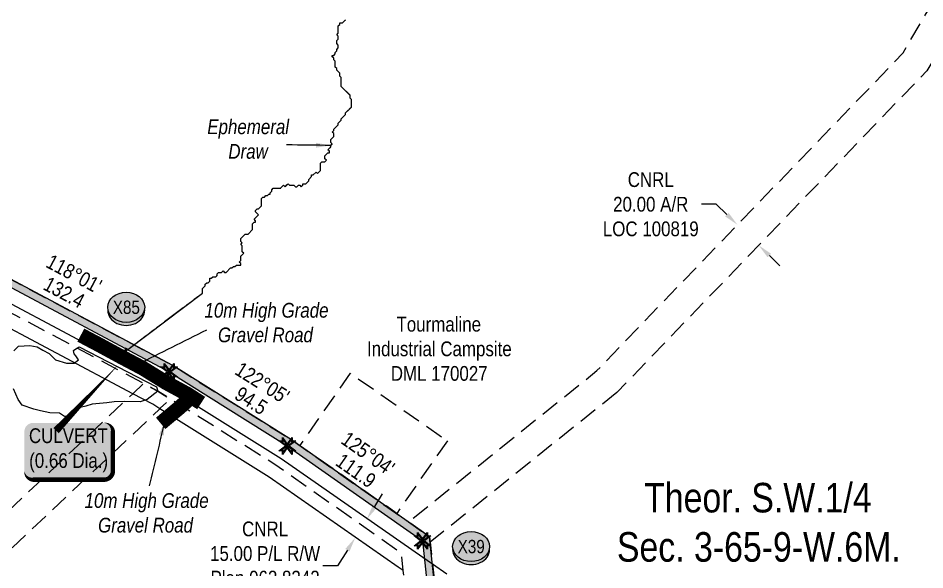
# Model space of a CAD drawing. Extents: x 350972 to 367082, y 6047220 to 6054831.
# Drawn here: x 352565 to 353179, y 6051863 to 6052237 of the extents above; entities that cross this region are included whole.
import ezdxf
from ezdxf.enums import TextEntityAlignment as Align

# ---------------------------------------------------------------- set-up
doc = ezdxf.new("R2010")
doc.units = 0
doc.header["$LTSCALE"] = 5
doc.header["$PDSIZE"] = 0.5
doc.linetypes.add('foc-ACCESSROAD', pattern=[3.75, 2.5, -1.25])
doc.linetypes.add('foc-TOPO-ephemeral', pattern=[6.25, 3.125, -0.625, 0.625, -0.625, 0.625, -0.625])
doc.layers.get('Defpoints').update_dxf_attribs({"color": 9})
for name, color, linetype, lineweight in [('AS-GENERAL', 48, 'Continuous', 18), ('C-AR-T', 13, 'Continuous', 9), ('C-RW-T', 13, 'Continuous', 9), ('F-WS-T', 190, 'Continuous', 9), ('T-TEXT', 48, 'Continuous', 18)]:
    doc.layers.add(name, color=color, linetype=linetype, lineweight=lineweight)
for name, color, linetype in [('AS-ROADS', 254, 'Continuous'), ('C-AR', 13, 'foc-ACCESSROAD'), ('C-RW', 13, 'Continuous'), ('C-SYMBOL', 7, 'Continuous'), ('F-AR', 190, 'foc-ACCESSROAD'), ('F-WS', 190, 'foc-ACCESSROAD'), ('L-BD1', 253, 'Continuous'), ('L-MON', 1, 'Continuous'), ('P-CROSSINGS', 250, 'Continuous'), ('P-PROPOSED', 10, 'Continuous'), ('P-PROPOSED-H', 21, 'Continuous'), ('T-DRAW', 143, 'foc-TOPO-ephemeral'), ('T-WATER-T', 170, 'Continuous'), ('WETLAND', 143, 'Continuous')]:
    doc.layers.add(name, color=color, linetype=linetype)
doc.styles.add('175L', font='ARIALN.TTF', dxfattribs={"height": 20})
doc.styles.add('80', font='ARIALN.TTF', dxfattribs={"height": 10})
doc.styles.add('80CG', font='ARIALN.TTF', dxfattribs={"height": 10})
doc.styles.add('80L', font='ARIALN.TTF', dxfattribs={"height": 10})
doc.styles.add('Crossing', font='ARIALN.TTF', dxfattribs={"height": 10})
doc.styles.add('foc-LtypeFont', font='ARIALN.TTF', dxfattribs={"height": 7.35})
doc.linetypes.add('foc-TOPO-flowdirection-NOLINE', pattern='A,0,[">",foc-LtypeFont,S=0.3,R=0,X=0,Y=-0.945],-20,[">",foc-LtypeFont,S=0.3,R=0,X=0,Y=-0.945],0', length=20)
doc.dimstyles.new('Compass 5 000', dxfattribs={"dimscale": 5, "dimtxt": 9, "dimasz": 2, "dimexe": 0.2, "dimexo": 0.0625, "dimgap": 0.5, "dimtad": 0, "dimtih": 1, "dimtoh": 1, "dimzin": 0, "dimdsep": 46, "dimtxsty": '80CG', "dimcen": 0.1, "dimse1": 1, "dimse2": 1, "dimclrd": 256, "dimclrt": 256, "dimaunit": 1, "dimadec": 4, "dimazin": 0, "dimtfac": 0.06, "dimtofl": 0, "dimtmove": 0, "dimatfit": 1, "dimfxl": 0.2, "dimtolj": 1, "dimtzin": 0, "dimlwd": -1, "dimarcsym": 0})

# ---------------------------------------------------------------- blocks, each defined once
blk = doc.blocks.new('*D477')
at = {"layer": 'C-RW-T', "transparency": 16777216}
for p, q in [((352806.26, 6051905.99), (352811.56, 6051914.46)), ((352787.69, 6051876.33), (352781.04, 6051865.7)), ((352781.04, 6051865.7), (352771.04, 6051865.7))]:
    blk.add_line(p, q, dxfattribs=at)
for points in [[(352804.85, 6051906.87), (352807.67, 6051905.1), (352800.95, 6051897.51)], [(352786.28, 6051877.21), (352789.11, 6051875.44), (352793, 6051884.8)]]:
    blk.add_solid(points, dxfattribs=at)
at = {"layer": 'Defpoints', "color": 0, "transparency": 16777216}
for p in [(352725.53, 6051944.72), (352717.58, 6051932.01), (352793, 6051884.8)]:
    blk.add_point(p, dxfattribs=at)
at = {"layer": 'C-RW-T', "transparency": 16777216, "insert": (352731.96, 6051865.7), "char_height": 10, "attachment_point": 5, "style": '80CG'}
blk.add_mtext('\\A1;CNRL\\P15.00 P/L R/W\\PPlan 062 8342\\PPLA 050990', dxfattribs=at)
blk = doc.blocks.new('*D478')
at = {"layer": 'C-AR-T', "transparency": 16777216}
for p, q in [((353037.47, 6052110.61), (353027.47, 6052110.61)), ((353044.67, 6052103.67), (353037.47, 6052110.61)), ((353073.46, 6052075.91), (353080.66, 6052068.97))]:
    blk.add_line(p, q, dxfattribs=at)
for points in [[(353045.82, 6052104.87), (353043.51, 6052102.47), (353051.87, 6052096.73)], [(353074.62, 6052077.11), (353072.3, 6052074.71), (353066.26, 6052082.85)]]:
    blk.add_solid(points, dxfattribs=at)
at = {"layer": 'Defpoints', "color": 0, "transparency": 16777216}
for p in [(353057.99, 6052103.08), (353051.87, 6052096.73), (353072.38, 6052089.2)]:
    blk.add_point(p, dxfattribs=at)
at = {"layer": 'C-AR-T', "transparency": 16777216, "insert": (352993.15, 6052110.61), "char_height": 10, "attachment_point": 5, "style": '80CG'}
blk.add_mtext('\\A1;CNRL\\P20.00 A/R\\PLOC 100819', dxfattribs=at)
blk = doc.blocks.new('*U525')
h = blk.add_hatch(color=254)
edge = h.paths.add_edge_path()
edge.add_line((-24, -20), (24, -20))
edge.add_arc((24, -14), 6, 270, 360)
edge.add_line((30, -14), (30, 12.5))
edge.add_arc((24, 12.5), 6, 0, 90)
edge.add_line((24, 18.5), (-24, 18.5))
edge.add_arc((-24, 12.5), 6, 90, 180)
edge.add_line((-30, 12.5), (-30, -14))
edge.add_arc((-24, -14), 6, 180, 270)
at = {"color": 160, "flags": 128}
blk.add_lwpolyline([(-24, -20, 3, 3, 0), (24, -20, 3, 3, 0.414214), (30, -14, 3, 3, 0), (30, 12.5, 3, 0, 0.414214), (24, 18.5, 0, 0, 0), (-24, 18.5, 0, 0, 0.414214), (-30, 12.5, 0, 0, 0), (-30, -14, 0, 3, 0.414214)], format="xyseb", close=True, dxfattribs=at)
at = {"color": 160, "style": '80'}
blk.add_attdef('ENTER_TEXT_001', (-26.85, -4.92), '', height=10, dxfattribs=at)
blk = doc.blocks.new('TEMP')
h = blk.add_hatch(color=255)
h.dxf.hatch_style = 1
h.paths.add_polyline_path([(0, 0.25), (-0.67, 1.15), (-0.67, 0.67), (-1.15, 0.67), (-0.25, 0), (-1.15, -0.67), (-0.67, -0.67), (-0.67, -1.15), (0, -0.25), (0.67, -1.15), (0.67, -0.67), (1.15, -0.67), (0.25, 0), (1.15, 0.67), (0.67, 0.67), (0.67, 1.15)])
h.paths.add_polyline_path([(0.57, 0.85), (0.57, 0.57), (0.85, 0.57), (0.08, 0), (0.85, -0.57), (0.57, -0.57), (0.57, -0.85), (0, -0.08), (-0.57, -0.85), (-0.57, -0.57), (-0.85, -0.57), (-0.08, 0), (-0.85, 0.57), (-0.57, 0.57), (-0.57, 0.85), (0, 0.08)], flags=16)
h = blk.add_hatch(color=1)
h.dxf.hatch_style = 1
h.paths.add_polyline_path([(0, 0.08), (-0.57, 0.85), (-0.57, 0.57), (-0.85, 0.57), (-0.08, 0), (-0.85, -0.57), (-0.57, -0.57), (-0.57, -0.85), (0, -0.08), (0.57, -0.85), (0.57, -0.57), (0.85, -0.57), (0.08, 0), (0.85, 0.57), (0.57, 0.57), (0.57, 0.85)])
at = {"color": 1}
for p, q in [((-0.08, 0), (0.08, 0)), ((0, 0.08), (0, -0.08))]:
    blk.add_line(p, q, dxfattribs=at)
at = {"color": 255, "flags": 128}
blk.add_lwpolyline([(-0.25, 0), (-1.15, 0.67), (-0.67, 0.67), (-0.67, 1.15), (0, 0.25), (0.67, 1.15), (0.67, 0.67), (1.15, 0.67), (0.25, 0), (1.15, -0.67), (0.67, -0.67), (0.67, -1.15), (0, -0.25), (-0.67, -1.15), (-0.67, -0.67), (-1.15, -0.67)], close=True, dxfattribs=at)
at = {"color": 1, "flags": 128}
blk.add_lwpolyline([(-0.08, 0), (-0.85, 0.57), (-0.57, 0.57), (-0.57, 0.85), (0, 0.08), (0.57, 0.85), (0.57, 0.57), (0.85, 0.57), (0.08, 0), (0.85, -0.57), (0.57, -0.57), (0.57, -0.85), (0, -0.08), (-0.57, -0.85), (-0.57, -0.57), (-0.85, -0.57)], close=True, dxfattribs=at)
blk = doc.blocks.new('xing2')
h = blk.add_hatch(color=50)
h.dxf.hatch_style = 1
edge = h.paths.add_edge_path()
edge.add_ellipse((0, 0), major_axis=(-12.5, 0), ratio=0.816297, start_angle=0, end_angle=360)
h = blk.add_hatch(color=250)
h.dxf.hatch_style = 1
edge = h.paths.add_edge_path()
edge.add_ellipse((0, -2.05), major_axis=(-12.5, 0), ratio=0.816297, start_angle=0, end_angle=180)
edge.add_line((12.5, -2.05), (12.5, 0))
edge.add_ellipse((0, 0), major_axis=(-12.5, 0), ratio=0.816297, start_angle=0, end_angle=180, ccw=False)
edge.add_line((-12.5, 0), (-12.5, -2.05))
at = {"color": 250}
blk.add_ellipse((0, 0), major_axis=(-12.5, 0), ratio=0.816297, dxfattribs=at)
blk.add_ellipse((0, -2.05), major_axis=(-12.5, 0), ratio=0.816297, start_param=0, end_param=3.141593, dxfattribs=at)
at = {"color": 250, "style": 'Crossing'}
blk.add_attdef('CROSSING', text='', height=9, dxfattribs=at).set_placement((0.09, 0.02), align=Align.MIDDLE_CENTER)
at = {"color": 250, "style": 'Crossing', "flags": 1}
for tag, p in [('OWNER', (0.09, -12.49)), ('DESCRIPTION', (0.09, -25.77)), ('LOCATION', (0.09, -39.3)), ('DWG_REF', (0.09, -52.84))]:
    blk.add_attdef(tag, text='', height=9, dxfattribs=at).set_placement(p, align=Align.MIDDLE_CENTER)

msp = doc.modelspace()

# ---------------------------------------------------------------- hatches: boundary and pattern name
at = {"layer": 'P-PROPOSED-H'}
h = msp.add_hatch(color=256, dxfattribs=at)
h.dxf.hatch_style = 1
h.paths.add_polyline_path([(352865.575, 6051530.911), (352846.394, 6051712.416), (352861.427, 6051714.005), (352843.305, 6051885.488), (352749.784, 6051951.143), (352669.459, 6052001.497), (352552.598, 6052063.678), (352495.546, 6052100.649), (351984.16, 6052449.542), (351943.753, 6052482.183), (351920.41, 6052506.628), (351900.788, 6052540.765), (351887.31, 6052596.658), (351866.362, 6052754.753), (351841.297, 6053030.286), (351836.502, 6053086.973), (351812.269, 6053373.495), (351811.604, 6053421.626), (351818.326, 6053445.789), (351845.408, 6053478.257), (351917.664, 6053536.827), (351963.795, 6053562.799), (352030.64, 6053582.012), (352233.88, 6053615.997), (352284.382, 6053628.44), (352316.995, 6053648.48), (352343.381, 6053683.636), (352380.535, 6053746.97), (352424.276, 6053850.534), (352440.444, 6053911.368), (352455.506, 6053940.561), (352486.241, 6053969.986), (352584.846, 6054036.5), (352618.847, 6054037.998), (352706.795, 6054036.916), (352765.268, 6054022.323), (352786.917, 6054015.501), (352892.779, 6053964.522), (352950.904, 6053973.692), (352984.053, 6053985.967), (353012.827, 6054005.999), (353074.58, 6054058.894), (353102.498, 6054075.857), (353130.347, 6054088.052), (353169.457, 6054099.208), (353238.923, 6054110.427), (353272.3, 6054116.771), (353308.027, 6054125.895), (353341.917, 6054138.534), (353407.27, 6054166.808), (353489.563, 6054210.777), (353491.95, 6054212.052), (353518.235, 6054236.279), (353538.99, 6054256.162), (353555.049, 6054280.164), (353567.593, 6054304.032), (353580.381, 6054332.094), (353584.726, 6054362.345), (353595.582, 6054355.062), (353609.258, 6054376.171), (353694.409, 6054318.818), (353701.269, 6054339.967), (353737.551, 6054451.836), (353749.195, 6054455.339), (353703.033, 6054313.009), (353778.459, 6054262.209), (353856.595, 6054213.564), (354059.935, 6054093.899), (354127.416, 6054059.318), (354214.861, 6054014.504), (354293.753, 6053979.396), (354364.884, 6053951.226), (354377.639, 6053941.748), (354397.44, 6053934.081), (354416.56, 6053930.727), (354437.495, 6053922.422), (354523.749, 6053887.87), (354547.288, 6053878.725), (354565.85, 6053871.317), (354761.584, 6053792.179), (354863.274, 6053751.116), (354911.428, 6053735.204), (355270.187, 6053616.656), (355301.51, 6053597.572), (355390.953, 6053521.054), (355700.011, 6053300.303), (355764.104, 6053254.524), (355836.008, 6053206.849), (355887.48, 6053175.541), (355917.363, 6053159.874), (355934.486, 6053149.16), (355951.776, 6053139.498), (355970.139, 6053132.206), (356040.807, 6053095.158), (356256.471, 6052982.105), (356289.137, 6052960.844), (356298.009, 6052950.677), (356312.927, 6052936.875), (356331.509, 6052922.784), (356340.887, 6052913.865), (356505.942, 6052750.213), (356746.616, 6052511.581), (356777.83, 6052480.634), (356819.159, 6052535.756), (356823.291, 6052524.595), (356784.503, 6052472.862), (356815.902, 6052438.264), (356954.635, 6052262.661), (357190.511, 6051931.342), (357280.051, 6051815.083), (357309.205, 6051780.128), (357410.558, 6051660.056), (357463.345, 6051611.058), (357547.956, 6051632.469), (357676.315, 6051708.007), (357816.133, 6051804.657), (357737.38, 6051918.584), (357733.267, 6051915.741), (357809.178, 6051805.927), (357673.622, 6051712.223), (357546.037, 6051637.14), (357464.753, 6051616.572), (357414.182, 6051663.513), (357313.035, 6051783.342), (357283.952, 6051818.21), (357194.529, 6051934.318), (356958.635, 6052265.662), (356819.718, 6052441.497), (356790.979, 6052473.166), (356828.925, 6052523.776), (356820.663, 6052546.095), (356777.274, 6052488.226), (356750.136, 6052515.131), (356509.462, 6052753.763), (356344.37, 6052917.452), (356334.752, 6052926.599), (356316.143, 6052940.711), (356301.6, 6052954.166), (356292.447, 6052964.655), (356259.001, 6052986.423), (356043.128, 6053099.586), (355972.228, 6053136.755), (355953.928, 6053144.023), (355937.033, 6053153.464), (355919.853, 6053164.213), (355889.942, 6053179.894), (355838.69, 6053211.069), (355766.939, 6053258.643), (355702.917, 6053304.371), (355394.037, 6053524.995), (355304.455, 6053601.633), (355272.299, 6053621.223), (354912.996, 6053739.951), (354864.996, 6053755.812), (354763.458, 6053796.814), (354567.714, 6053875.956), (354549.12, 6053883.377), (354525.584, 6053892.521), (354439.346, 6053927.066), (354417.928, 6053935.563), (354398.787, 6053938.92), (354380.077, 6053946.165), (354367.337, 6053955.632), (354295.69, 6053984.005), (354217.019, 6054019.016), (354129.696, 6054063.767), (354062.345, 6054098.281), (353859.185, 6054217.841), (353781.177, 6054266.406), (353708.95, 6054315.051), (353756.895, 6054462.877), (353733.604, 6054455.868), (353696.513, 6054341.51), (353691.7, 6054326.67), (353607.829, 6054383.161), (353594.148, 6054362.044), (353580.908, 6054370.927), (353575.535, 6054333.514), (353563.102, 6054306.233), (353550.746, 6054282.724), (353535.138, 6054259.395), (353514.811, 6054239.922), (353489.031, 6054216.161), (353487.207, 6054215.187), (353405.096, 6054171.314), (353340.05, 6054143.173), (353306.531, 6054130.672), (353271.214, 6054121.653), (353238.058, 6054115.351), (353168.369, 6054104.097), (353128.65, 6054092.767), (353100.187, 6054080.302), (353071.637, 6054062.955), (353009.765, 6054009.959), (352981.72, 6053990.434), (352949.634, 6053978.553), (352893.542, 6053969.703), (352788.762, 6054020.161), (352766.626, 6054027.137), (352707.44, 6054041.908), (352618.768, 6054042.999), (352583.219, 6054041.433), (352483.092, 6053973.892), (352451.446, 6053943.595), (352435.752, 6053913.178), (352419.534, 6053852.157), (352376.057, 6053749.217), (352339.212, 6053686.41), (352313.568, 6053652.242), (352282.429, 6053633.107), (352232.868, 6053620.896), (352029.534, 6053586.896), (351961.852, 6053567.443), (351914.844, 6053540.977), (351841.881, 6053481.833), (351813.798, 6053448.165), (351806.595, 6053422.275), (351807.273, 6053373.249), (351831.52, 6053086.552), (351836.317, 6053029.849), (351861.393, 6052754.198), (351882.388, 6052595.741), (351896.096, 6052538.895), (351916.377, 6052503.612), (351940.36, 6052478.497), (351981.176, 6052445.526), (352492.777, 6052096.486), (352550.06, 6052059.366), (352666.954, 6051997.167), (352747.018, 6051946.977), (352838.572, 6051882.702), (352855.93, 6051718.452), (352840.897, 6051716.862), (352860.678, 6051529.682), (352882.7, 6051475.582), (352908.263, 6051442.648), (352914.755, 6051442.438), (352887.071, 6051478.104)])

# ---------------------------------------------------------------- linework, layer by layer
at = {"layer": 'AS-GENERAL', "const_width": 2, "flags": 128}
msp.add_lwpolyline([(352633.029, 6052002.765), (352638.435, 6052013.25)], dxfattribs=at)
at = {"layer": 'AS-ROADS', "const_width": 9.999, "flags": 128}
for points in [[(352607.184, 6052022.034), (352619.714, 6052015.405), (352634.634, 6052007.296), (352649.166, 6051999.611), (352665.207, 6051989.701), (352679.461, 6051981.969), (352688.698, 6051976.027), (352688.698, 6051976.027)], [(352661.267, 6051962.268), (352673.95, 6051972.909), (352682.372, 6051980.451)]]:
    msp.add_lwpolyline(points, dxfattribs=at)
at = {"layer": 'C-AR', "flags": 128}
msp.add_lwpolyline([(352926.611, 6051442.038), (352908.263, 6051442.648), (352882.7, 6051475.582), (352860.678, 6051529.682), (352859.542, 6051540.476), (352854.013, 6051592.782), (352852.436, 6051607.699), (352846.935, 6051659.737), (352840.279, 6051722.696), (352830.034, 6051819.67), (352825.505, 6051862.502), (352824.26, 6051874.278), (352738.654, 6051934.377), (352667.753, 6051978.824), (352659.379, 6051984.073), (352649.657, 6051989.246), (352542.384, 6052046.325), (352484.405, 6052083.897), (352438.665, 6052115.103), (352409.139, 6052135.247), (352211.599, 6052270.012), (351972.151, 6052433.382), (351966.511, 6052437.938), (351930.101, 6052467.35), (351905.534, 6052493.076), (351904.181, 6052494.493), (351889.17, 6052520.608), (351881.924, 6052533.215), (351867.514, 6052592.971), (351846.375, 6052752.522), (351821.266, 6053028.529), (351816.267, 6053087.631), (351792.173, 6053372.507), (351791.458, 6053424.233), (351800.113, 6053455.347), (351831.222, 6053492.642), (351906.322, 6053553.517), (351955.981, 6053581.475), (352026.19, 6053601.656), (352229.811, 6053635.703), (352276.526, 6053647.213), (352303.21, 6053663.61), (352326.615, 6053694.793), (352362.525, 6053756.007), (352405.204, 6053857.059), (352409.494, 6053873.199), (352421.573, 6053918.645), (352439.175, 6053952.765), (352469.247, 6053981.554), (352473.575, 6053985.697), (352500.148, 6054003.622), (352546.376, 6054034.807), (352584.846, 6054036.5), (352499.34, 6053978.822), (352486.241, 6053969.986), (352468.312, 6053952.821), (352455.506, 6053940.561), (352440.444, 6053911.368), (352430.123, 6053872.531), (352424.276, 6053850.534), (352380.535, 6053746.97), (352343.381, 6053683.636), (352316.995, 6053648.48), (352284.382, 6053628.44), (352233.88, 6053615.997), (352030.64, 6053582.012), (351963.795, 6053562.799), (351917.664, 6053536.827), (351845.408, 6053478.257), (351818.326, 6053445.789), (351811.604, 6053421.626), (351812.269, 6053373.495), (351836.502, 6053086.973), (351841.297, 6053030.286), (351866.362, 6052754.753), (351887.31, 6052596.658), (351900.788, 6052540.765), (351920.403, 6052506.621), (351943.753, 6052482.168), (351983.487, 6052449.998), (352249.068, 6052268.8), (352409.914, 6052159.068), (352439.44, 6052138.924), (352495.545, 6052100.647), (352552.597, 6052063.677), (352669.458, 6052001.494), (352749.784, 6051951.143), (352829.042, 6051895.501), (352843.305, 6051885.488), (352843.702, 6051881.731), (352845.386, 6051867.024), (352861.427, 6051714.005), (352871.947, 6051614.732), (352872.462, 6051609.832), (352874.03, 6051594.943), (352875.087, 6051584.904), (352880.363, 6051534.8), (352900.458, 6051485.509), (352934.401, 6051441.786), (352926.611, 6051442.038)], close=True, dxfattribs=at)
for points in [[(352970.126, 6051983.126), (352843.702, 6051881.731), (352843.305, 6051885.488), (352829.042, 6051895.501), (352956.69, 6051997.996), (353164.073, 6052213.122), (353179.069, 6052238.656), (353236.733, 6052336.846)], [(353259.488, 6052336.108), (353238.712, 6052300.732), (353201.824, 6052237.92), (353180.114, 6052200.953), (352970.126, 6051983.126)]]:
    msp.add_lwpolyline(points, dxfattribs=at)
at = {"layer": 'C-RW', "flags": 128}
for points in [[(352546.327, 6052050.375), (352663.341, 6051988.191), (352742.946, 6051938.368), (352844.048, 6051867.971), (352845.386, 6051867.024), (352854.943, 6051860.254)], [(352825.505, 6051862.502), (352822.087, 6051864.887), (352734.688, 6051925.849), (352660.687, 6051972.165), (352655.845, 6051975.196), (352642.355, 6051982.365), (352538.73, 6052037.434)]]:
    msp.add_lwpolyline(points, dxfattribs=at)
at = {"layer": 'F-AR', "flags": 128}
msp.add_lwpolyline([(352396.356, 6051742.539), (352337.019, 6051742.607), (352337.055, 6051762.601), (352397.007, 6051762.533), (352409.07, 6051762.519), (352427.761, 6051780.133), (352642.355, 6051982.365), (352642.745, 6051982.731), (352649.657, 6051989.246), (352659.379, 6051984.073), (352667.753, 6051978.824), (352660.985, 6051972.446), (352660.687, 6051972.165), (352426.839, 6051751.791), (352416.997, 6051742.516), (352396.356, 6051742.539)], close=True, dxfattribs=at)
at = {"layer": 'F-WS', "flags": 128}
msp.add_lwpolyline([(352855.398, 6051950.497), (352821.115, 6051901.28), (352755.571, 6051947.093), (352789.78, 6051996.204), (352855.398, 6051950.497)], close=True, dxfattribs=at)
at = {"layer": 'P-PROPOSED', "flags": 128}
msp.add_lwpolyline([(352550.06, 6052059.366), (352666.954, 6051997.167), (352747.018, 6051946.977), (352838.572, 6051882.702), (352855.93, 6051718.452), (352840.897, 6051716.862), (352860.678, 6051529.682), (352882.7, 6051475.582), (352908.263, 6051442.648), (352914.755, 6051442.438), (352887.071, 6051478.104), (352865.575, 6051530.911), (352865.575, 6051530.911), (352846.394, 6051712.416), (352861.427, 6051714.005), (352843.305, 6051885.488), (352749.784, 6051951.143), (352669.459, 6052001.497), (352552.598, 6052063.678)], dxfattribs=at)
at = {"layer": 'T-DRAW', "flags": 128}
msp.add_lwpolyline([(352639.015, 6052012.371), (352689.5, 6052050.5), (352689.5, 6052053.5), (352691.5, 6052055.5), (352691.5, 6052056.5), (352692.5, 6052057.5), (352693.5, 6052057.5), (352694.5, 6052058.5), (352694.5, 6052060.5), (352695.5, 6052060.5), (352696.5, 6052061.5), (352698.5, 6052061.5), (352699.5, 6052062.5), (352699.5, 6052063.5), (352700.5, 6052064.5), (352702.5, 6052064.5), (352703.5, 6052065.5), (352704.5, 6052064.5), (352705.5, 6052064.5), (352708.5, 6052067.5), (352709.5, 6052067.5), (352710.5, 6052068.5), (352711.5, 6052068.5), (352712.5, 6052069.5), (352715.5, 6052069.5), (352715.5, 6052070.5), (352714.5, 6052071.5), (352715.5, 6052072.5), (352715.5, 6052075.5), (352717.5, 6052077.5), (352716.5, 6052078.5), (352716.5, 6052082.5), (352715.5, 6052083.5), (352716.5, 6052084.5), (352715.5, 6052085.5), (352715.5, 6052087.5), (352718.5, 6052090.5), (352720.5, 6052090.5), (352723.5, 6052093.5), (352723.5, 6052097.5), (352724.5, 6052098.5), (352725.5, 6052098.5), (352725.5, 6052099.5), (352724.5, 6052100.5), (352727.5, 6052103.5), (352725.5, 6052105.5), (352725.5, 6052106.5), (352726.5, 6052107.5), (352727.5, 6052107.5), (352729.5, 6052109.5), (352729.5, 6052114.5), (352730.5, 6052115.5), (352731.5, 6052115.5), (352732.5, 6052116.5), (352733.5, 6052116.5), (352734.5, 6052117.5), (352735.5, 6052117.5), (352735.5, 6052118.5), (352736.5, 6052119.5), (352736.5, 6052120.5), (352737.5, 6052121.5), (352742.5, 6052121.5), (352744.5, 6052123.5), (352745.5, 6052122.5), (352747.5, 6052124.5), (352748.5, 6052123.5), (352751.5, 6052123.5), (352752.5, 6052122.5), (352753.5, 6052122.5), (352754.5, 6052123.5), (352755.5, 6052123.5), (352756.5, 6052122.5), (352757.5, 6052123.5), (352757.5, 6052124.5), (352759.5, 6052124.5), (352761.5, 6052126.5), (352761.5, 6052127.5), (352763.5, 6052129.5), (352763.5, 6052130.5), (352764.5, 6052130.5), (352766.5, 6052132.5), (352767.5, 6052131.5), (352769.5, 6052133.5), (352769.5, 6052138.5), (352770.5, 6052139.5), (352772.5, 6052139.5), (352773.5, 6052140.5), (352772.5, 6052141.5), (352772.5, 6052143.5), (352774.5, 6052145.5), (352775.5, 6052145.5), (352775.5, 6052146.5), (352774.5, 6052147.5), (352776.5, 6052149.5), (352776.5, 6052150.5), (352777.5, 6052151.5), (352776.5, 6052152.5), (352776.5, 6052154.5), (352778.5, 6052156.5), (352778.5, 6052158.5), (352777.5, 6052159.5), (352778.5, 6052160.5), (352778.5, 6052161.5), (352781.5, 6052164.5), (352781.5, 6052165.5), (352783.5, 6052167.5), (352783.5, 6052168.5), (352786.5, 6052171.5), (352786.5, 6052172.5), (352790.5, 6052176.5), (352790.5, 6052181.5), (352789.5, 6052182.5), (352789.5, 6052184.5), (352783.5, 6052190.5), (352783.5, 6052196.5), (352782.5, 6052197.5), (352782.5, 6052199.5), (352780.5, 6052201.5), (352780.5, 6052202.5), (352779.5, 6052203.5), (352779.5, 6052207.5), (352778.5, 6052208.5), (352778.5, 6052209.5), (352777.5, 6052210.5), (352777.5, 6052211.5), (352778.5, 6052211.5), (352779.5, 6052212.5), (352779.5, 6052213.5), (352780.5, 6052214.5), (352780.5, 6052215.5), (352781.5, 6052216.5), (352781.5, 6052218.5), (352780.5, 6052219.5), (352780.5, 6052221.5), (352781.5, 6052222.5), (352781.5, 6052224.5), (352780.5, 6052225.5), (352781.5, 6052226.5), (352781.5, 6052231.5), (352782.5, 6052232.5), (352782.5, 6052233.5), (352784.5, 6052233.5), (352786.5, 6052235.5)], dxfattribs=at)
at = {"layer": 'T-DRAW', "linetype": 'foc-TOPO-flowdirection-NOLINE', "flags": 128}
msp.add_lwpolyline([(352639.015, 6052012.371), (352689.5, 6052050.5), (352689.5, 6052053.5), (352691.5, 6052055.5), (352691.5, 6052056.5), (352692.5, 6052057.5), (352693.5, 6052057.5), (352694.5, 6052058.5), (352694.5, 6052060.5), (352695.5, 6052060.5), (352696.5, 6052061.5), (352698.5, 6052061.5), (352699.5, 6052062.5), (352699.5, 6052063.5), (352700.5, 6052064.5), (352702.5, 6052064.5), (352703.5, 6052065.5), (352704.5, 6052064.5), (352705.5, 6052064.5), (352708.5, 6052067.5), (352709.5, 6052067.5), (352710.5, 6052068.5), (352711.5, 6052068.5), (352712.5, 6052069.5), (352715.5, 6052069.5), (352715.5, 6052070.5), (352714.5, 6052071.5), (352715.5, 6052072.5), (352715.5, 6052075.5), (352717.5, 6052077.5), (352716.5, 6052078.5), (352716.5, 6052082.5), (352715.5, 6052083.5), (352716.5, 6052084.5), (352715.5, 6052085.5), (352715.5, 6052087.5), (352718.5, 6052090.5), (352720.5, 6052090.5), (352723.5, 6052093.5), (352723.5, 6052097.5), (352724.5, 6052098.5), (352725.5, 6052098.5), (352725.5, 6052099.5), (352724.5, 6052100.5), (352727.5, 6052103.5), (352725.5, 6052105.5), (352725.5, 6052106.5), (352726.5, 6052107.5), (352727.5, 6052107.5), (352729.5, 6052109.5), (352729.5, 6052114.5), (352730.5, 6052115.5), (352731.5, 6052115.5), (352732.5, 6052116.5), (352733.5, 6052116.5), (352734.5, 6052117.5), (352735.5, 6052117.5), (352735.5, 6052118.5), (352736.5, 6052119.5), (352736.5, 6052120.5), (352737.5, 6052121.5), (352742.5, 6052121.5), (352744.5, 6052123.5), (352745.5, 6052122.5), (352747.5, 6052124.5), (352748.5, 6052123.5), (352751.5, 6052123.5), (352752.5, 6052122.5), (352753.5, 6052122.5), (352754.5, 6052123.5), (352755.5, 6052123.5), (352756.5, 6052122.5), (352757.5, 6052123.5), (352757.5, 6052124.5), (352759.5, 6052124.5), (352761.5, 6052126.5), (352761.5, 6052127.5), (352763.5, 6052129.5), (352763.5, 6052130.5), (352764.5, 6052130.5), (352766.5, 6052132.5), (352767.5, 6052131.5), (352769.5, 6052133.5), (352769.5, 6052138.5), (352770.5, 6052139.5), (352772.5, 6052139.5), (352773.5, 6052140.5), (352772.5, 6052141.5), (352772.5, 6052143.5), (352774.5, 6052145.5), (352775.5, 6052145.5), (352775.5, 6052146.5), (352774.5, 6052147.5), (352776.5, 6052149.5), (352776.5, 6052150.5), (352777.5, 6052151.5), (352776.5, 6052152.5), (352776.5, 6052154.5), (352778.5, 6052156.5), (352778.5, 6052158.5), (352777.5, 6052159.5), (352778.5, 6052160.5), (352778.5, 6052161.5), (352781.5, 6052164.5), (352781.5, 6052165.5), (352783.5, 6052167.5), (352783.5, 6052168.5), (352786.5, 6052171.5), (352786.5, 6052172.5), (352790.5, 6052176.5), (352790.5, 6052181.5), (352789.5, 6052182.5), (352789.5, 6052184.5), (352783.5, 6052190.5), (352783.5, 6052196.5), (352782.5, 6052197.5), (352782.5, 6052199.5), (352780.5, 6052201.5), (352780.5, 6052202.5), (352779.5, 6052203.5), (352779.5, 6052207.5), (352778.5, 6052208.5), (352778.5, 6052209.5), (352777.5, 6052210.5), (352777.5, 6052211.5), (352778.5, 6052211.5), (352779.5, 6052212.5), (352779.5, 6052213.5), (352780.5, 6052214.5), (352780.5, 6052215.5), (352781.5, 6052216.5), (352781.5, 6052218.5), (352780.5, 6052219.5), (352780.5, 6052221.5), (352781.5, 6052222.5), (352781.5, 6052224.5), (352780.5, 6052225.5), (352781.5, 6052226.5), (352781.5, 6052231.5), (352782.5, 6052232.5), (352782.5, 6052233.5), (352784.5, 6052233.5), (352786.5, 6052235.5)], dxfattribs=at)
at = {"layer": 'T-TEXT', "color": 160, "flags": 128}
msp.add_lwpolyline([(352633.212, 6052002.612, 0, 4.999, 0), (352590.46, 6051957.322, 0, 0, 0)], format="xyseb", dxfattribs=at)
at = {"layer": 'WETLAND'}
msp.add_lwpolyline([(352561.919, 6052011.309), (352564.899, 6052014.463), (352572.556, 6052015.065), (352577.574, 6052014.057), (352581.473, 6052011.866), (352585.756, 6052009.686), (352590.105, 6052005.205), (352597.456, 6052003.112), (352597.456, 6052003.112), (352602.734, 6052002.957), (352605.633, 6052005.401), (352603.761, 6052007.907), (352602.71, 6052009.314), (352602.158, 6052011.582), (352604.49, 6052013.126), (352604.63, 6052013.204), (352606.074, 6052014.008), (352658.448, 6051986.947), (352659.379, 6051984.073), (352652.017, 6051978.511), (352647.32, 6051976.904), (352636.573, 6051976.981), (352629.672, 6051976.785), (352624.698, 6051976.259), (352614.751, 6051975.208), (352610.566, 6051973.938), (352602.963, 6051972.211), (352603.018, 6051969.502), (352600.829, 6051967.462), (352596.182, 6051967.005), (352592.666, 6051969.207), (352586.137, 6051969.405), (352579.958, 6051970.763), (352575.324, 6051971.783), (352567.569, 6051974.631), (352564.775, 6051978.389), (352561.501, 6051985.587)], dxfattribs=at)

# ---------------------------------------------------------------- block references
ref = msp.add_blockref('*U525', (352598.931, 6051944.116), dxfattribs=dict(xscale=0.99986273, yscale=0.99986273, zscale=0.99986273))
ref.add_attrib('ENTER_TEXT_001', 'CULVERT', (352572.041, 6051948.916), dxfattribs={"color": 160, "height": 9.9986, "style": '80'})
ref.add_attrib('ENTER_TEXT_002', '(0.66 Dia.)', (352572.198, 6051932.081), dxfattribs={"color": 160, "height": 9.99863, "style": '80'})
at = {"layer": 'L-MON', "xscale": 4.999313650000008, "yscale": 4.999313650000008, "zscale": 4.999313650000008}
for p in [(352666.954, 6051997.167), (352747.018, 6051946.977), (352838.572, 6051882.702)]:
    msp.add_blockref('TEMP', p, dxfattribs=at)
at = {"layer": 'P-CROSSINGS', "xscale": 0.99986273, "yscale": 0.99986273, "zscale": 0.99986273}
for p, values in [((352637.921, 6052040.865), {'CROSSING': 'X85'}), ((352871.476, 6051878.827), {'CROSSING': 'X39'})]:
    msp.add_blockref('xing2', p, dxfattribs=at).add_auto_attribs(values)

# ---------------------------------------------------------------- texts
at = {"layer": 'C-SYMBOL', "color": 3, "insert": (352969.62, 6051921.94), "char_height": 20, "width": 190.50014, "attachment_point": 1, "style": '175L'}
msp.add_mtext('\\pi19.05634;Theor. S.W.1/4\\P\\pi0.61842;Sec. 3-65-9-W.6M.', dxfattribs=at)
at = {"layer": 'F-WS-T', "insert": (352793.053, 6052034.424), "char_height": 10, "attachment_point": 1, "style": '80L'}
msp.add_mtext_dynamic_manual_height_columns('\\pi27.8859;Tourmaline\\P\\pi7.90977;Industrial Campsite\\P\\pi24.04893;DML 170027', width=112.28612, gutter_width=50, heights=[0], dxfattribs=at)
at = {"layer": 'L-BD1', "style": '80L'}
for s, rotation, p in [("118%%d01'", 331.9828, (352602.625, 6052063.57)), ('132.4', 331.9828, (352595.932, 6052050.992)), ("122°05'", 327.9173, (352730.144, 6051989.725)), ('94.5', 327.9173, (352722.576, 6051977.653)), ("125°04'", 324.9296, (352801.721, 6051941.91)), ('111.9', 324.9296, (352793.535, 6051930.248))]:
    msp.add_text(s, height=9.9986, rotation=rotation, dxfattribs=at).set_placement(p, align=Align.MIDDLE)
at = {"layer": 'T-TEXT', "char_height": 9.99863, "attachment_point": 1, "style": '80L'}
for insert in [(352689.377, 6052043.861), (352608.175, 6051915.002)]:
    msp.add_mtext_dynamic_manual_height_columns('\\pi1.54078;{\\fArial Narrow|b0|i1|c0|p34;10m High Grade\\P\\pi10.69369;Gravel Road}', width=85.13715, gutter_width=50, heights=[0], dxfattribs=dict(at, insert=insert))
at = {"layer": 'T-WATER-T', "insert": (352692.494, 6052168.144), "char_height": 10.00052, "attachment_point": 1, "style": '80L'}
msp.add_mtext_dynamic_manual_height_columns('\\pi0.32482;{\\fArial Narrow|b0|i1|c0|p34;Ephemeral \\P\\pi14.59227;Draw}', width=55.97995, gutter_width=50, heights=[0], dxfattribs=at)

# ---------------------------------------------------------------- dimensions: what is measured, and where the dimension line sits
at = {"layer": 'C-AR-T'}
dim = msp.add_aligned_dim(p1=(353072.384, 6052089.201), p2=(353057.989, 6052103.078), distance=8.823, text='CNRL\\P20.00 A/R\\PLOC 100819', dimstyle='Compass 5 000', dxfattribs=at)
dim.commit()
dim.dimension.update_dxf_attribs({"geometry": '*D478', "text_midpoint": (352993.153, 6052110.607)})
at = {"layer": 'C-RW-T'}
dim = msp.add_linear_dim(base=(352793, 6051884.802), p1=(352725.532, 6051944.716), p2=(352717.578, 6051932.007), angle=237.958414, text='CNRL\\P15.00 P/L R/W\\PPlan 062 8342\\PPLA 050990', dimstyle='Compass 5 000', dxfattribs=at)
dim.commit()
dim.dimension.update_dxf_attribs({"geometry": '*D477', "text_midpoint": (352731.958, 6051865.7), "dimtype": 161})

# ---------------------------------------------------------------- leaders
at = {"layer": 'T-TEXT', "path_type": 1}
msp.add_leader([(352645.641, 6052002.128), (352692.444, 6052025.688)], dimstyle='Compass 5 000', override={"dimgap": 0.5, "dimtad": 0}, dxfattribs=at)
msp.add_leader([(352664.088, 6051964.071), (352653.54, 6051919.963)], dimstyle='Compass 5 000', dxfattribs=at)
at = {"layer": 'T-WATER-T', "path_type": 1}
msp.add_leader([(352776.5, 6052150.5), (352746.534, 6052150.872)], dimstyle='Compass 5 000', override={"dimgap": 0.5, "dimtad": 0}, dxfattribs=at)

doc.saveas('drawing.dxf')
